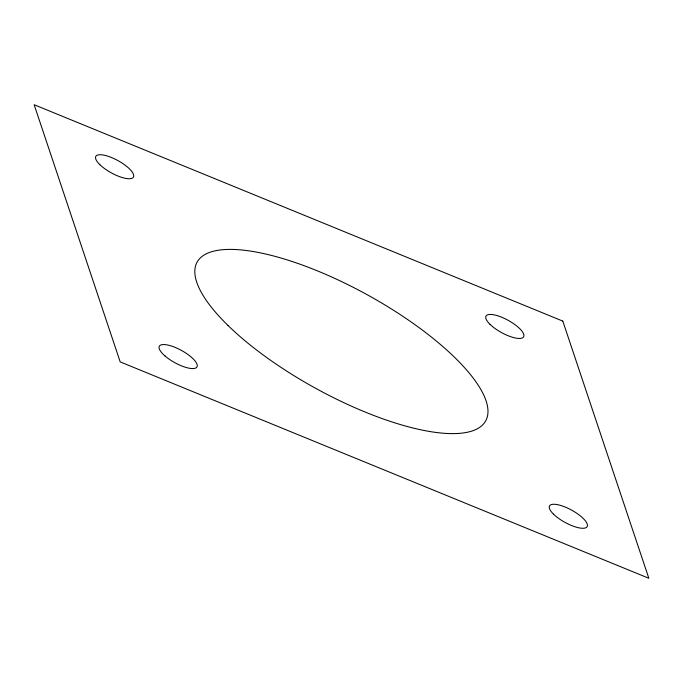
<?xml version="1.0" encoding="UTF-8"?>
<svg xmlns="http://www.w3.org/2000/svg" width="683" height="683" viewBox="0 0 683 683"><rect width="100%" height="100%" fill="white"/><g stroke="black" fill="none" stroke-linecap="round" stroke-linejoin="round"><path stroke-width="1.02" d="M562.801 321.104L34.15 104.721L120.199 361.896L648.85 578.279L562.801 321.104M490.027 324.348A21.48 6.967 28.8 0 0 522.726 337.726A21.48 6.967 28.8 0 0 501.766 317.262A21.48 6.967 28.8 0 0 490.027 324.348M99.829 164.629A21.48 6.967 28.8 0 0 132.536 178.015A21.48 6.967 28.8 0 0 111.577 157.551A21.48 6.967 28.8 0 0 99.829 164.629M227.926 325.398A164.688 53.419 28.8 0 0 478.638 428.019A164.688 53.419 28.8 0 0 317.936 271.083A164.688 53.419 28.8 0 0 227.926 325.398M165.107 356.065A21.48 6.967 28.8 0 0 196.798 367.189A21.48 6.967 28.8 0 0 172.577 346.418A21.48 6.967 28.8 0 0 165.107 356.065M553.537 514.171A21.48 6.967 28.8 0 0 586.245 527.549A21.48 6.967 28.8 0 0 565.276 507.085A21.48 6.967 28.8 0 0 553.537 514.171"/></g></svg>
